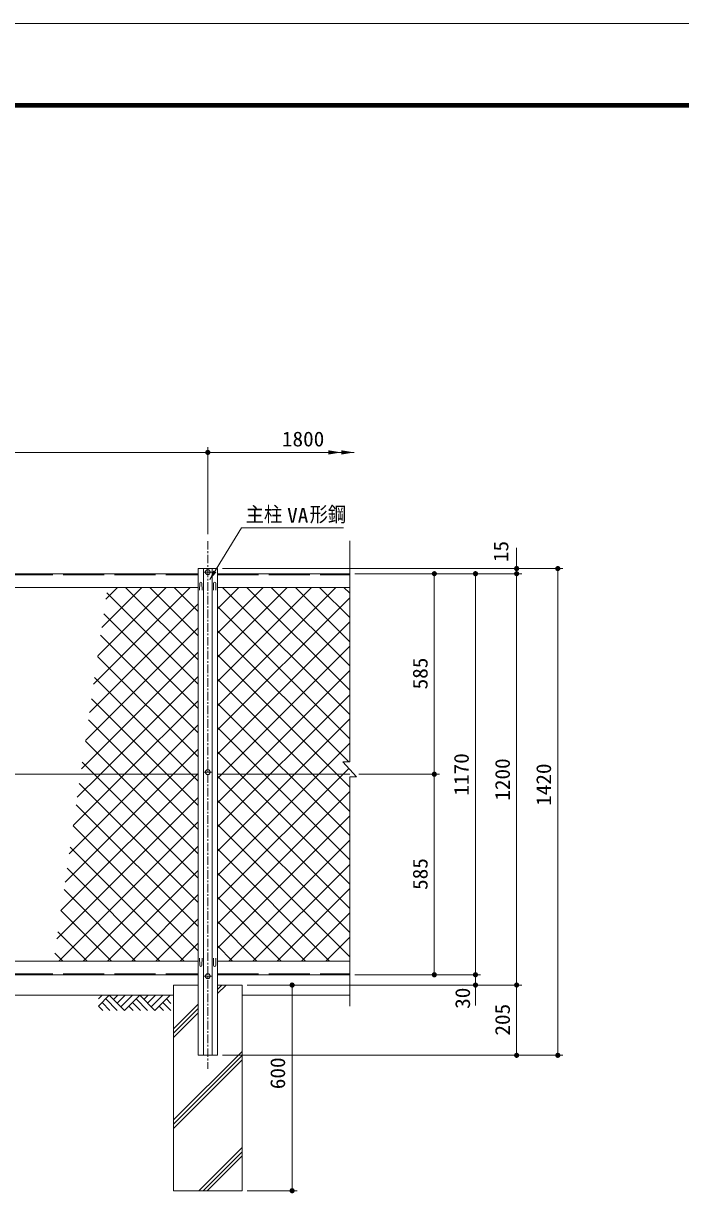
# Model space of a CAD drawing. Units: millimetres at full size. Extents: x -4455 to 4455, y -3150 to 3150.
# Drawn here: x -2054 to -138, y -266 to 3150 of the extents above; entities that cross this region are included whole.
import ezdxf
from ezdxf.enums import TextEntityAlignment as Align

# ---------------------------------------------------------------- set-up
doc = ezdxf.new("R2010")
doc.units = ezdxf.units.MM
doc.header["$LTSCALE"] = 20
doc.linetypes.add('DASHED', pattern=[7.5, 6, -1.5])
doc.linetypes.add('USER1', pattern=[2, 1.25, -0.25, 0.25, -0.25])
for name, color, linetype, lineweight in [('0-1_SUNPOU', 1, 'Continuous', 18), ('0-2_6文字', 3, 'Continuous', 18), ('0-3_4基礎', 4, 'Continuous', 18), ('0-4_5寸法', 1, 'Continuous', 18), ('0-5_1部材', 7, 'Continuous', 18), ('0-6_GL', 7, 'Continuous', 18), ('0-7_中心線', 1, 'USER1', 18), ('0-8_8部品', 7, 'Continuous', 18), ('0-9_0', 1, 'Continuous', 18), ('0-A_2網', 4, 'Continuous', 18), ('0-E_D-TTL', 7, 'Continuous', 18)]:
    doc.layers.add(name, color=color, linetype=linetype, lineweight=lineweight)
doc.styles.add('ＭＳ ゴシック', font='')
doc.styles.get('ＭＳ ゴシック').set_extended_font_data('MS Gothic')

# ---------------------------------------------------------------- blocks, each defined once
blk = doc.blocks.new('M1')
at = {"layer": '0-1_SUNPOU'}
blk.add_line((-5, 0), (-38.58, 0), dxfattribs=at)
for points in [[(0, 0), (-5, 0), (-4.96, 0.63)], [(0, 0), (-4.96, -0.63), (-5, 0)], [(0, 0), (-4.96, 0.63), (-4.84, 1.24)], [(0, 0), (-4.84, -1.24), (-4.96, -0.63)], [(0, 0), (-4.84, 1.24), (-4.65, 1.84)], [(0, 0), (-4.65, -1.84), (-4.84, -1.24)], [(0, 0), (-4.65, 1.84), (-4.38, 2.41)], [(0, 0), (-4.38, -2.41), (-4.65, -1.84)], [(0, 0), (-4.38, 2.41), (-4.05, 2.94)], [(0, 0), (-4.05, -2.94), (-4.38, -2.41)], [(0, 0), (-4.05, 2.94), (-3.64, 3.42)], [(0, 0), (-3.64, -3.42), (-4.05, -2.94)], [(0, 0), (-3.64, 3.42), (-3.19, 3.85)], [(0, 0), (-3.19, -3.85), (-3.64, -3.42)], [(0, 0), (-3.19, 3.85), (-2.68, 4.22)], [(0, 0), (-2.68, -4.22), (-3.19, -3.85)], [(0, 0), (-2.68, 4.22), (-2.13, 4.52)], [(0, 0), (-2.13, -4.52), (-2.68, -4.22)], [(0, 0), (-2.13, 4.52), (-1.55, 4.76)], [(0, 0), (-1.55, -4.76), (-2.13, -4.52)], [(0, 0), (-1.55, 4.76), (-0.94, 4.91)], [(0, 0), (-0.94, -4.91), (-1.55, -4.76)], [(0, 0), (-0.94, 4.91), (-0.31, 4.99)], [(0, 0), (-0.31, -4.99), (-0.94, -4.91)], [(0, 0), (-0.31, 4.99), (0.31, 4.99)], [(0, 0), (0.31, -4.99), (-0.31, -4.99)], [(0, 0), (0.31, 4.99), (0.94, 4.91)], [(0, 0), (0.94, 4.91), (1.55, 4.76)], [(0, 0), (1.55, 4.76), (2.13, 4.52)], [(0, 0), (2.13, 4.52), (2.68, 4.22)], [(0, 0), (2.68, 4.22), (3.19, 3.85)], [(0, 0), (3.19, 3.85), (3.64, 3.42)], [(0, 0), (3.64, 3.42), (4.05, 2.94)], [(0, 0), (4.05, 2.94), (4.38, 2.41)], [(0, 0), (4.38, 2.41), (4.65, 1.84)], [(0, 0), (4.65, 1.84), (4.84, 1.24)], [(0, 0), (4.84, 1.24), (4.96, 0.63)], [(0, 0), (4.96, 0.63), (5, 0)], [(0, 0), (0.94, -4.91), (0.31, -4.99)], [(0, 0), (1.55, -4.76), (0.94, -4.91)], [(0, 0), (2.13, -4.52), (1.55, -4.76)], [(0, 0), (2.68, -4.22), (2.13, -4.52)], [(0, 0), (3.19, -3.85), (2.68, -4.22)], [(0, 0), (3.64, -3.42), (3.19, -3.85)], [(0, 0), (4.05, -2.94), (3.64, -3.42)], [(0, 0), (4.38, -2.41), (4.05, -2.94)], [(0, 0), (4.65, -1.84), (4.38, -2.41)], [(0, 0), (4.84, -1.24), (4.65, -1.84)], [(0, 0), (4.96, -0.63), (4.84, -1.24)], [(0, 0), (5, 0), (4.96, -0.63)]]:
    blk.add_solid(points, dxfattribs=at)
blk = doc.blocks.new('GL-マーク')
at = {"layer": '0-9_0'}
for p, q in [((-278.75, -14.14), (-264.61, 0)), ((-278.75, -42.43), (-236.32, 0)), ((-236.32, 0), (-177.24, -59.08)), ((-203.01, 0), (-219.67, -16.66)), ((-174.73, 0), (-205.53, -30.8)), ((-146.45, 0), (-191.38, -44.94)), ((-118.16, 0), (-177.24, -59.08)), ((-118.16, 0), (-59.08, -59.08)), ((-84.85, 0), (-101.51, -16.65)), ((-56.57, 0), (-87.36, -30.8)), ((-28.28, 0), (-73.22, -44.94)), ((0, 0), (-59.08, -59.08)), ((-278.75, -42.43), (-262.09, -59.08)), ((-264.61, -28.28), (-233.81, -59.08)), ((-250.46, -14.14), (-205.53, -59.08)), ((-160.59, -42.43), (-143.93, -59.08)), ((-146.44, -28.28), (-115.65, -59.08)), ((-132.3, -14.14), (-87.37, -59.08)), ((-25.77, -59.08), (-42.43, -42.43)), ((2.51, -59.08), (-28.28, -28.28)), ((3.33, -31.61), (-14.14, -14.14))]:
    blk.add_line(p, q, dxfattribs=at)

msp = doc.modelspace()

# ---------------------------------------------------------------- linework, layer by layer
at = {"layer": '0-2_6文字', "color": 7}
msp.add_lwpolyline([(-1121.29, 1679.1), (-1418.97, 1679.1), (-1510.76, 1527.62)], dxfattribs=at)
msp.add_solid([(-1511.8, 1525.91), (-1500.71, 1554.27), (-1491.8, 1548.87)], dxfattribs=at)
at = {"layer": '0-3_4基礎', "color": 7}
for p, q in [((-1616.86, 344.92), (-1616.86, -255.08)), ((-1616.86, 344.92), (-1544.86, 344.92)), ((-1488.86, 344.92), (-1416.86, 344.92)), ((-1416.86, 344.92), (-1416.86, -255.08)), ((-1616.86, -255.08), (-1416.86, -255.08))]:
    msp.add_line(p, q, dxfattribs=at)
at = {"layer": '0-3_4基礎'}
for p, q in [((-1488.86, 319.8), (-1463.74, 344.92)), ((-1488.86, 332.3), (-1476.24, 344.92)), ((-1488.86, 344.8), (-1488.74, 344.92)), ((-1616.86, 216.8), (-1544.86, 288.8)), ((-1616.86, 204.3), (-1544.86, 276.3)), ((-1616.86, 191.8), (-1544.86, 263.8)), ((-1616.86, -48.54), (-1416.86, 151.46)), ((-1616.86, -61.04), (-1416.86, 138.96)), ((-1616.86, -73.54), (-1416.86, 126.46)), ((-1543.2, -255.08), (-1416.86, -128.74)), ((-1530.7, -255.08), (-1416.86, -141.24)), ((-1518.2, -255.08), (-1416.86, -153.74))]:
    msp.add_line(p, q, dxfattribs=at)
at = {"layer": '0-4_5寸法'}
for p, q in [((-616.33, 1589.92), (-616.33, 1619.92)), ((-1473.86, 1559.92), (-481.33, 1559.92)), ((-1473.86, 1559.92), (-601.33, 1559.92)), ((-1088.16, 1544.92), (-601.33, 1544.92)), ((-1088.16, 1544.92), (-721.33, 1544.92)), ((-1088.16, 1544.92), (-601.33, 1544.92)), ((-1088.16, 1544.92), (-841.33, 1544.92)), ((-856.33, 959.92), (-856.33, 1544.92)), ((-736.33, 1544.92), (-736.33, 374.92)), ((-616.33, 1544.92), (-616.33, 1559.92)), ((-616.33, 1544.92), (-616.33, 344.92)), ((-496.33, 139.92), (-496.33, 1559.92)), ((-616.33, 1514.92), (-616.33, 1484.92)), ((-1076.03, 959.92), (-841.33, 959.92)), ((-1076.03, 959.92), (-841.33, 959.92)), ((-856.33, 959.92), (-856.33, 374.92)), ((-736.33, 404.92), (-736.33, 434.92)), ((-1401.86, 344.92), (-601.33, 344.92)), ((-1401.86, 344.92), (-601.33, 344.92)), ((-1401.86, 344.92), (-721.33, 344.92)), ((-1401.86, 344.92), (-1256.04, 344.92)), ((-1271.04, -255.08), (-1271.04, 344.92)), ((-1088.16, 374.92), (-721.33, 374.92)), ((-1088.16, 374.92), (-721.33, 374.92)), ((-1088.16, 374.92), (-841.33, 374.92)), ((-736.33, 374.92), (-736.33, 344.92)), ((-616.33, 344.92), (-616.33, 139.92)), ((-736.33, 314.92), (-736.33, 284.92)), ((-1473.86, 139.92), (-481.33, 139.92)), ((-1473.86, 139.92), (-601.33, 139.92)), ((-1401.86, -255.08), (-1256.04, -255.08))]:
    msp.add_line(p, q, dxfattribs=at)
at = {"layer": '0-5_1部材', "color": 1}
for p, q in [((-1516.86, 1660.18), (-1516.86, 1913.77)), ((-3316.86, 1898.77), (-1516.86, 1898.77)), ((-1512.44, 1898.77), (-1090.29, 1898.77)), ((-1127.79, 1898.77), (-1263.67, 1898.77))]:
    msp.add_line(p, q, dxfattribs=at)
at = {"layer": '0-5_1部材', "color": 4}
for p, q in [((-1103.16, 1640.56), (-1103.16, 995.78)), ((-1123.16, 995.78), (-1083.16, 952.7)), ((-1103.16, 995.78), (-1123.16, 995.78)), ((-1103.16, 952.7), (-1103.16, 283.49)), ((-1103.16, 952.7), (-1083.16, 952.7))]:
    msp.add_line(p, q, dxfattribs=at)
at = {"layer": '0-5_1部材'}
for p, q in [((-3288.86, 1544.92), (-1544.86, 1544.92)), ((-1544.86, 1559.92), (-1544.86, 139.92)), ((-1544.86, 1559.92), (-1488.86, 1559.92)), ((-1488.86, 1559.92), (-1488.86, 139.92)), ((-1488.86, 1544.92), (-1103.16, 1544.92)), ((-3288.86, 1504.92), (-1544.86, 1504.92)), ((-1488.86, 1504.92), (-1103.16, 1504.92)), ((-3288.86, 959.92), (-1544.86, 959.92)), ((-1488.86, 959.92), (-1103.16, 959.92)), ((-3288.86, 414.92), (-1544.86, 414.92)), ((-1488.86, 414.92), (-1103.16, 414.92)), ((-3288.86, 374.92), (-1544.86, 374.92)), ((-1488.86, 374.92), (-1103.16, 374.92)), ((-1544.86, 139.92), (-1488.86, 139.92))]:
    msp.add_line(p, q, dxfattribs=at)
at = {"layer": '0-5_1部材', "color": 1, "linetype": 'DASHED'}
for p, q in [((-3288.86, 1541.92), (-1544.86, 1541.92)), ((-1488.86, 1541.92), (-1103.16, 1541.92)), ((-3288.86, 377.92), (-1544.86, 377.92)), ((-1488.86, 377.92), (-1103.16, 377.92))]:
    msp.add_line(p, q, dxfattribs=at)
at = {"layer": '0-5_1部材', "color": 3}
for p, q in [((-1529.36, 1559.92), (-1529.36, 139.92)), ((-1504.36, 1559.92), (-1504.36, 139.92)), ((-1540.61, 1496.87), (-1539.86, 1517.37)), ((-1533.11, 1496.87), (-1533.86, 1517.37)), ((-1500.61, 1496.87), (-1499.86, 1517.37)), ((-1493.11, 1496.87), (-1493.86, 1517.37)), ((-1540.61, 422.97), (-1539.86, 402.47)), ((-1533.11, 422.97), (-1533.86, 402.47)), ((-1500.61, 422.97), (-1499.86, 402.47)), ((-1493.11, 422.97), (-1493.86, 402.47))]:
    msp.add_line(p, q, dxfattribs=at)
for centre, start, end in [((-1536.86, 1517.37), 0, 180), ((-1496.86, 1517.37), 0, 180), ((-1536.86, 402.47), 180, 0), ((-1496.86, 402.47), 180, 0)]:
    msp.add_arc(centre, 3, start, end, dxfattribs=at)
at = {"layer": '0-5_1部材', "color": 1}
for points in [[(-1165.29, 1905.02), (-1127.79, 1898.77), (-1165.29, 1892.52)], [(-1127.79, 1905.02), (-1090.29, 1898.77), (-1127.79, 1892.52)]]:
    msp.add_solid(points, dxfattribs=at)
at = {"layer": '0-6_GL'}
for p, q in [((-3216.86, 314.92), (-1616.86, 314.92)), ((-1416.86, 314.92), (-1103.16, 314.92))]:
    msp.add_line(p, q, dxfattribs=at)
at = {"layer": '0-7_中心線'}
msp.add_line((-1516.86, 1640.18), (-1516.86, 100.94), dxfattribs=at)
at = {"layer": '0-8_8部品', "color": 1, "linetype": 'USER1'}
for p, q in [((-1530.3, 1549.37), (-1503.41, 1549.37)), ((-1530.3, 966.35), (-1503.42, 966.35)), ((-1530.3, 370.47), (-1503.41, 370.47))]:
    msp.add_line(p, q, dxfattribs=at)
at = {"layer": '0-8_8部品', "color": 3}
for p, q in [((-1522.29, 1545.19), (-1523.11, 1545.19)), ((-1511.44, 1545.19), (-1510.61, 1545.19))]:
    msp.add_line(p, q, dxfattribs=at)
for points in [[(-1509.02, 1549.37), (-1512.94, 1556.16), (-1520.78, 1556.16), (-1524.7, 1549.37), (-1520.78, 1542.58), (-1512.94, 1542.58)], [(-1509.03, 966.35), (-1512.95, 973.14), (-1520.79, 973.14), (-1524.71, 966.35), (-1520.79, 959.56), (-1512.95, 959.56)], [(-1509.02, 370.47), (-1512.94, 363.68), (-1520.78, 363.68), (-1524.7, 370.47), (-1520.78, 377.26), (-1512.94, 377.26)]]:
    msp.add_lwpolyline(points, close=True, dxfattribs=at)
for centre in [(-1516.86, 1549.37), (-1516.87, 966.35), (-1516.86, 370.47)]:
    msp.add_circle(centre, 6.8, dxfattribs=at)
at = {"layer": '0-A_2網'}
for p, q in [((-1849.82, 1223.07), (-1567.97, 1504.92)), ((-1837.94, 1305.67), (-1638.68, 1504.92)), ((-1826.06, 1388.26), (-1709.39, 1504.92)), ((-1814.18, 1470.85), (-1780.1, 1504.92)), ((-1544.86, 1293.22), (-1756.56, 1504.92)), ((-1544.86, 1363.93), (-1685.85, 1504.92)), ((-1544.86, 1434.64), (-1615.14, 1504.92)), ((-1488.86, 1442.61), (-1426.55, 1504.92)), ((-1488.86, 1371.9), (-1355.84, 1504.92)), ((-1488.86, 1301.19), (-1285.13, 1504.92)), ((-1488.86, 1230.48), (-1214.42, 1504.92)), ((-1488.86, 1159.76), (-1143.71, 1504.92)), ((-1103.16, 1134.36), (-1473.72, 1504.92)), ((-1103.16, 1205.07), (-1403.01, 1504.92)), ((-1103.16, 1275.78), (-1332.3, 1504.92)), ((-1103.16, 1346.49), (-1261.59, 1504.92)), ((-1103.16, 1417.2), (-1190.88, 1504.92)), ((-1103.16, 1487.91), (-1120.17, 1504.92)), ((-1544.86, 1222.51), (-1811.54, 1489.18)), ((-1488.86, 1089.05), (-1103.16, 1474.76)), ((-1861.7, 1140.48), (-1544.86, 1457.32)), ((-1103.16, 1063.65), (-1488.86, 1449.35)), ((-1544.86, 1151.8), (-1820.43, 1427.37)), ((-1488.86, 1018.34), (-1103.16, 1404.05)), ((-1873.58, 1057.89), (-1544.86, 1386.61)), ((-1106, 995.78), (-1488.86, 1378.64)), ((-1544.86, 1081.09), (-1829.32, 1365.55)), ((-1488.86, 947.63), (-1103.16, 1333.33)), ((-1885.46, 975.3), (-1544.86, 1315.9)), ((-1544.86, 1010.38), (-1838.22, 1303.73)), ((-1103.16, 922.23), (-1488.86, 1307.93)), ((-1565.12, 959.92), (-1847.11, 1241.91)), ((-1830.13, 959.92), (-1544.86, 1245.19)), ((-1488.86, 876.92), (-1103.16, 1262.62)), ((-1103.16, 851.52), (-1488.86, 1237.22)), ((-1635.83, 959.92), (-1856, 1180.09)), ((-1759.42, 959.92), (-1544.86, 1174.48)), ((-1488.86, 806.21), (-1103.16, 1191.91)), ((-1103.16, 780.81), (-1488.86, 1166.51)), ((-1706.54, 959.92), (-1864.89, 1118.27)), ((-1688.71, 959.92), (-1544.86, 1103.76)), ((-1488.86, 735.5), (-1103.16, 1121.2)), ((-1103.16, 710.1), (-1488.86, 1095.8)), ((-1777.25, 959.92), (-1873.79, 1056.46)), ((-1618, 959.92), (-1544.86, 1033.05)), ((-1488.86, 664.79), (-1103.16, 1050.49)), ((-1103.16, 639.39), (-1488.86, 1025.09)), ((-1847.96, 959.92), (-1882.68, 994.64)), ((-1944.86, 562.34), (-1547.29, 959.92)), ((-1932.98, 644.93), (-1618, 959.92)), ((-1921.1, 727.53), (-1688.71, 959.92)), ((-1909.22, 810.12), (-1759.42, 959.92)), ((-1897.34, 892.71), (-1830.13, 959.92)), ((-1544.86, 656.82), (-1847.96, 959.92)), ((-1544.86, 727.53), (-1777.25, 959.92)), ((-1544.86, 798.25), (-1706.54, 959.92)), ((-1544.86, 868.96), (-1635.83, 959.92)), ((-1544.86, 939.67), (-1565.12, 959.92)), ((-1547.29, 959.92), (-1544.86, 962.34)), ((-1488.86, 594.08), (-1105.83, 977.11)), ((-1544.86, 586.11), (-1891.57, 932.82)), ((-1103.16, 568.68), (-1488.86, 954.38)), ((-1956.75, 479.75), (-1544.86, 891.63)), ((-1488.86, 523.37), (-1103.16, 909.07)), ((-1544.86, 515.4), (-1900.46, 871)), ((-1103.16, 497.96), (-1488.86, 883.67)), ((-1950.87, 414.92), (-1544.86, 820.92)), ((-1488.86, 452.66), (-1103.16, 838.36)), ((-1544.86, 444.69), (-1909.36, 809.18)), ((-1103.16, 427.25), (-1488.86, 812.96)), ((-1455.89, 414.92), (-1103.16, 767.65)), ((-1585.8, 414.92), (-1918.25, 747.37)), ((-1880.16, 414.92), (-1544.86, 750.21)), ((-1161.54, 414.92), (-1488.86, 742.25)), ((-1656.51, 414.92), (-1927.14, 685.55)), ((-1385.18, 414.92), (-1103.16, 696.94)), ((-1809.44, 414.92), (-1544.86, 679.5)), ((-1232.25, 414.92), (-1488.86, 671.53)), ((-1727.22, 414.92), (-1936.03, 623.73)), ((-1314.47, 414.92), (-1103.16, 626.23)), ((-1738.73, 414.92), (-1544.86, 608.79)), ((-1302.96, 414.92), (-1488.86, 600.82)), ((-1797.93, 414.92), (-1944.93, 561.91)), ((-1243.76, 414.92), (-1103.16, 555.52)), ((-1668.02, 414.92), (-1544.86, 538.08)), ((-1373.67, 414.92), (-1488.86, 530.11)), ((-1868.65, 414.92), (-1953.82, 500.09)), ((-1173.05, 414.92), (-1103.16, 484.81)), ((-1597.31, 414.92), (-1544.86, 467.37)), ((-1444.38, 414.92), (-1488.86, 459.4)), ((-1939.36, 414.92), (-1962.71, 438.28))]:
    msp.add_line(p, q, dxfattribs=at)
at = {"layer": '0-E_D-TTL', "color": 2}
msp.add_lwpolyline([(-4455.04, 3150.21), (4454.66, 3150.21), (4454.66, -3150.21), (-4455.04, -3150.21)], close=True, dxfattribs=at)
at = {"layer": '0-E_D-TTL'}
for points in [[(-4168.65, 2916.87), (4168.28, 2916.87), (4168.28, -2916.87), (-4168.65, -2916.87)], [(-4166, 2914.21), (4165.63, 2914.21), (4165.63, -2914.21), (-4166, -2914.21)], [(-4163.35, 2911.56), (4162.97, 2911.56), (4162.97, -2911.56), (-4163.35, -2911.56)], [(-4160.7, 2908.91), (4160.32, 2908.91), (4160.32, -2908.91), (-4160.7, -2908.91)], [(-4158.05, 2906.26), (4157.67, 2906.26), (4157.67, -2906.26), (-4158.05, -2906.26)]]:
    msp.add_lwpolyline(points, close=True, dxfattribs=at)

# ---------------------------------------------------------------- block references
at = {"layer": '0-4_5寸法', "xscale": 1.5, "yscale": 1.5}
for p, rotation in [((-616.33, 1559.92), 270), ((-856.33, 1544.92), 90), ((-736.33, 1544.92), 90), ((-616.33, 1544.92), 90), ((-616.33, 1544.92), 90), ((-496.33, 1559.92), 90), ((-856.33, 959.92), 270), ((-856.33, 959.92), 90), ((-856.33, 374.92), 270), ((-736.33, 374.92), 270), ((-736.33, 374.92), 270), ((-616.33, 344.92), 270), ((-1271.04, 344.92), 90), ((-736.33, 344.92), 90), ((-616.33, 344.92), 90), ((-616.33, 139.92), 270), ((-496.33, 139.92), 270), ((-1271.04, -255.08), 270)]:
    msp.add_blockref('M1', p, dxfattribs=dict(at, rotation=rotation))
at = {"layer": '0-5_1部材', "xscale": 1.5, "yscale": 1.5}
msp.add_blockref('M1', (-1516.86, 1898.77), dxfattribs=at)
at = {"layer": '0-6_GL', "xscale": 0.75, "yscale": 0.75}
msp.add_blockref('GL-マーク', (-1626.76, 314.92), dxfattribs=at)

# ---------------------------------------------------------------- texts
at = {"layer": '0-4_5寸法', "color": 3, "style": 'ＭＳ ゴシック', "width": 1.05}
for s, p in [('15', (-627.57, 1578.7)), ('585', (-863, 1207.42)), ('1170', (-743, 897.67)), ('1200', (-623, 882.67)), ('1420', (-503, 867.67)), ('585', (-863, 622.42)), ('30', (-739.29, 275.53)), ('205', (-623, 197.42)), ('600', (-1278.38, 41.14))]:
    msp.add_text(s, height=43.26, rotation=90, dxfattribs=at).set_placement(p, align=Align.BOTTOM_LEFT)
at = {"layer": '0-5_1部材', "color": 3, "style": 'ＭＳ ゴシック'}
for s, width, p in [('1800', 1.05, (-1300.75, 1903.31)), ('主柱', 0.9, (-1406.25, 1683.46)), ('形鋼', 0.9, (-1219.78, 1683.46)), ('VA', 1.05, (-1285.47, 1680.42))]:
    msp.add_text(s, height=43.26, dxfattribs=dict(at, width=width)).set_placement(p, align=Align.BOTTOM_LEFT)

doc.saveas('drawing.dxf')
